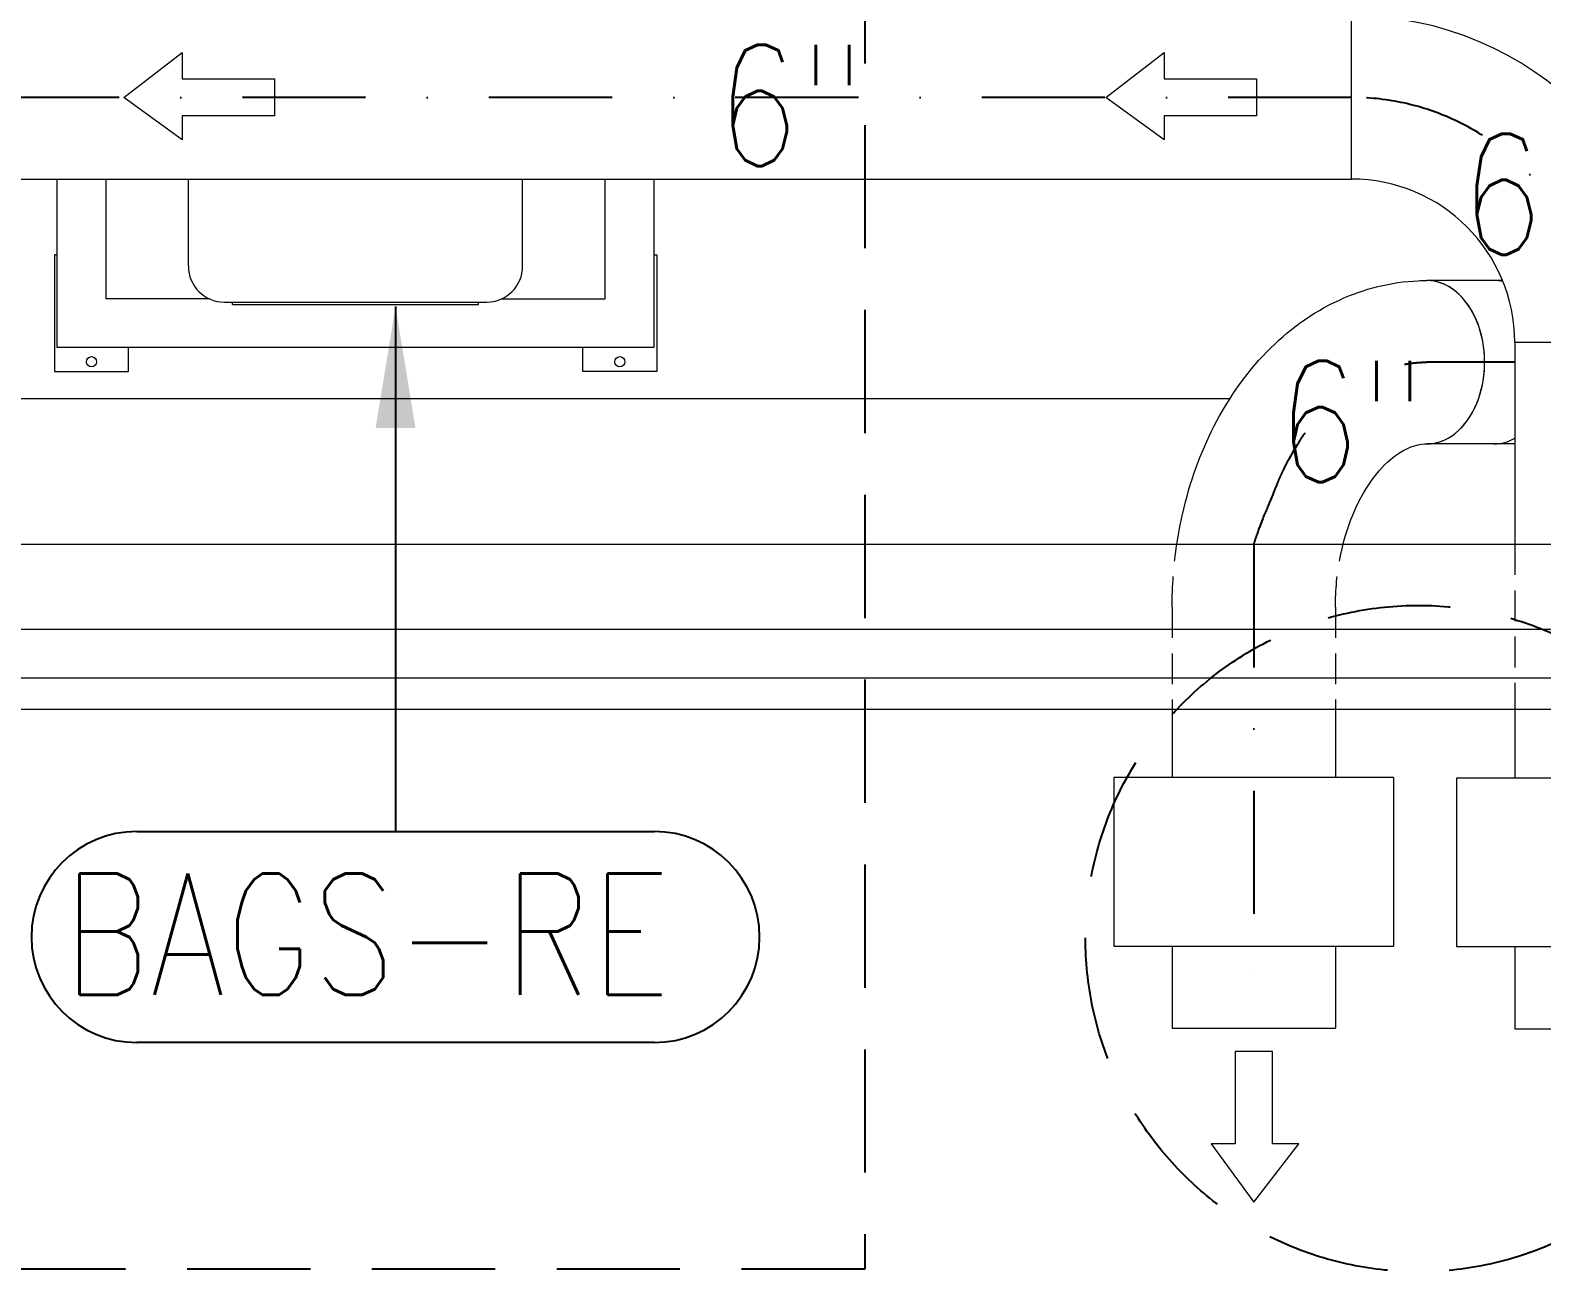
# Model space of a CAD drawing. Header units: millimetres. Extents: x -312439 to 477422, y -331570 to 212570.
# Drawn here: x 348934 to 350492, y 197625 to 198904 of the extents above; entities that cross this region are included whole.
import ezdxf

# ---------------------------------------------------------------- set-up
doc = ezdxf.new("R2010")
doc.units = ezdxf.units.MM
doc.linetypes.add('DASHDOT', pattern=[25.4, 12.7, -6.35, 0, -6.35])
doc.linetypes.add('HIDDEN', pattern=[9.525, 6.35, -3.175])
doc.layers.add('ARCONDTEXTO', color=4, linetype='Continuous')
doc.layers.add('TEXTO FORMATO', color=4, linetype='Continuous')
doc.styles.add('ROMAND', font='ROMAND.SHX')
doc.styles.add('ROMANS', font='romans.shx', dxfattribs={"height": 187.5})
doc.dimstyles.new('1-50 (MILIMETRO)', dxfattribs={"dimscale": 0, "dimtxt": 125, "dimasz": 125, "dimexe": 100, "dimexo": 100, "dimgap": 50, "dimtad": 0, "dimdec": 0, "dimzin": 0, "dimdsep": 46, "dimtxsty": 'ROMAND', "dimcen": -390, "dimclrd": 1, "dimclre": 1, "dimclrt": 3, "dimadec": 0, "dimazin": 0, "dimtfac": 1, "dimtdec": 0, "dimtix": 1, "dimtmove": 2, "dimatfit": 2, "dimfxl": 1, "dimtvp": 1, "dimtolj": 1, "dimtzin": 0, "dimarcsym": 0})

msp = doc.modelspace()

# ---------------------------------------------------------------- linework, layer by layer
at = {"color": 5, "linetype": 'Continuous', "lineweight": 0}
for p, q in [((350296.062, 198750.689, 0), (350296.062, 198918.989, 0)), ((347312.72, 198750.689, 0), (350296.062, 198750.689, 0)), ((350451.854, 198646.058, 0), (350373.886, 198646.058, 0)), ((350632.662, 198582.389, 0), (350464.362, 198582.389, 0)), ((350464.362, 198582.389, 0), (350464.362, 198374.437, 0)), ((350464.362, 198477.758, 0), (350373.886, 198477.758, 0)), ((350111.227, 198204.987, 0), (350111.227, 198133.915, 0)), ((350279.527, 198204.987, 0), (350279.527, 198133.915, 0)), ((350464.362, 198204.437, 0), (350464.362, 198133.365, 0)), ((350339.527, 198133.915, 0), (350051.227, 198133.915, 0)), ((350051.227, 198133.915, 0), (350051.227, 197960.174, 0)), ((350339.527, 198133.915, 0), (350339.527, 197960.174, 0)), ((350692.662, 198133.365, 0), (350404.362, 198133.365, 0)), ((350404.362, 198133.365, 0), (350404.362, 197959.624, 0)), ((350051.227, 197960.174, 0), (350339.527, 197960.174, 0)), ((350111.227, 197960.174, 0), (350111.227, 197875.581, 0)), ((350279.527, 197960.174, 0), (350279.527, 197875.581, 0)), ((350404.362, 197959.624, 0), (350692.662, 197959.624, 0)), ((350464.362, 197959.624, 0), (350464.362, 197875.031, 0)), ((350111.227, 197875.581, 0), (350279.527, 197875.581, 0)), ((350464.362, 197875.031, 0), (350632.662, 197875.031, 0))]:
    msp.add_line(p, q, dxfattribs=at)
at = {"color": 1, "linetype": 'Continuous', "lineweight": 0}
for p, q in [((349030.504, 198834.839, 0), (349090.582, 198881.139, 0)), ((349090.582, 198881.139, 0), (349090.582, 198854.016, 0)), ((350042.803, 198834.839, 0), (350102.881, 198881.139, 0)), ((350102.881, 198881.139, 0), (350102.881, 198854.016, 0)), ((349090.582, 198854.016, 0), (349185.902, 198854.016, 0)), ((349185.902, 198854.016, 0), (349185.902, 198815.662, 0)), ((350102.881, 198854.016, 0), (350198.201, 198854.016, 0)), ((350198.201, 198854.016, 0), (350198.201, 198815.662, 0)), ((349090.582, 198790.985, 0), (349030.504, 198834.839, 0)), ((350102.881, 198790.985, 0), (350042.803, 198834.839, 0)), ((349185.902, 198815.662, 0), (349090.582, 198815.662, 0)), ((349090.582, 198815.662, 0), (349090.582, 198790.985, 0)), ((350198.201, 198815.662, 0), (350102.881, 198815.662, 0)), ((350102.881, 198815.662, 0), (350102.881, 198790.985, 0)), ((341758.512, 198524.437, 0), (350170.796, 198524.437, 0)), ((341758.512, 198374.437, 0), (352398.512, 198374.437, 0)), ((352568.512, 198286.445, 0), (341758.512, 198286.445, 0)), ((352568.512, 198236.445, 0), (341758.512, 198236.445, 0)), ((341588.512, 198204.437, 0), (353216.986, 198204.437, 0))]:
    msp.add_line(p, q, dxfattribs=at)
at = {"color": 6, "linetype": 'DASHDOT', "ltscale": 10}
for p, q in [((350296.062, 198834.839, 0), (346620.257, 198834.839, 0)), ((350464.362, 198561.908, 0), (350373.886, 198561.908, 0)), ((350195.377, 198374.437, 0), (350195.377, 197875.581, 0))]:
    msp.add_line(p, q, dxfattribs=at)
at = {"color": 7, "linetype": 'Continuous', "lineweight": 0}
for p, q in [((348961.807, 198577.135, 0), (348961.807, 198750.689, 0)), ((349011.807, 198750.689, 0), (349011.807, 198627.135, 0)), ((349526.807, 198627.135, 0), (349526.807, 198750.689, 0)), ((349576.807, 198750.689, 0), (349576.807, 198577.135, 0)), ((348959.148, 198672.409, 0), (348959.148, 198552.409, 0)), ((348961.807, 198672.409, 0), (348959.148, 198672.409, 0)), ((349576.807, 198672.409, 0), (349579.807, 198672.409, 0)), ((349579.807, 198672.409, 0), (349579.807, 198552.409, 0)), ((349118.845, 198627.135, 0), (349011.807, 198627.135, 0)), ((349419.768, 198627.135, 0), (349526.807, 198627.135, 0)), ((349576.807, 198577.135, 0), (348961.807, 198577.135, 0)), ((349035.148, 198552.409, 0), (349035.148, 198577.135, 0)), ((349503.807, 198552.409, 0), (349503.807, 198577.135, 0)), ((348959.148, 198552.409, 0), (349035.148, 198552.409, 0)), ((349579.807, 198552.409, 0), (349503.807, 198552.409, 0))]:
    msp.add_line(p, q, dxfattribs=at)
at = {"color": 3, "linetype": 'Continuous', "lineweight": 0}
for p, q in [((349097.011, 198660.899, 0), (349097.011, 198750.689, 0)), ((349441.602, 198660.899, 0), (349441.602, 198750.689, 0)), ((349134.034, 198623.876, 0), (349404.58, 198623.876, 0)), ((349142.352, 198621.408, 0), (349142.352, 198623.876, 0)), ((349396.261, 198621.408, 0), (349396.261, 198623.876, 0)), ((349142.352, 198621.408, 0), (349396.261, 198621.408, 0))]:
    msp.add_line(p, q, dxfattribs=at)
at = {"color": 1, "linetype": 'HIDDEN', "lineweight": 0, "ltscale": 5}
for p, q in [((350464.362, 198374.437, 0), (350464.362, 198204.437, 0)), ((350111.227, 198309.458, 0), (350111.227, 198204.987, 0)), ((350279.527, 198309.458, 0), (350279.527, 198204.987, 0))]:
    msp.add_line(p, q, dxfattribs=at)
at = {"color": 4, "linetype": 'Continuous', "lineweight": 0}
for p, q in [((350176.2, 197851.714, 0), (350176.2, 197756.394, 0)), ((350214.554, 197851.714, 0), (350176.2, 197851.714, 0)), ((350214.554, 197756.394, 0), (350214.554, 197851.714, 0)), ((350151.523, 197756.394, 0), (350195.377, 197696.316, 0)), ((350176.2, 197756.394, 0), (350151.523, 197756.394, 0)), ((350195.377, 197696.316, 0), (350241.677, 197756.394, 0)), ((350241.677, 197756.394, 0), (350214.554, 197756.394, 0))]:
    msp.add_line(p, q, dxfattribs=at)
at = {"color": 2, "linetype": 'HIDDEN', "ltscale": 20, "elevation": 0}
msp.add_lwpolyline([(347034.273, 200711.306), (349794.275, 200711.306), (349794.275, 197627.387), (347034.273, 197627.387)], close=True, dxfattribs=at)
at = {"color": 1, "elevation": 0}
for points in [[(349043.906, 198078.27), (349577.259, 198078.27)], [(349577.259, 197860.864), (349043.906, 197860.864)]]:
    msp.add_lwpolyline(points, dxfattribs=at)
at = {"color": 7, "linetype": 'Continuous', "lineweight": 0}
for centre in [(348997.148, 198562.409, 0), (349541.807, 198562.409, 0)]:
    msp.add_circle(centre, 5.25, dxfattribs=at)
at = {"color": 1, "linetype": 'HIDDEN', "ltscale": 20}
msp.add_circle((350365.299, 197967.951, 0), 343.354, dxfattribs=at)
at = {"color": 5, "linetype": 'Continuous', "lineweight": 0}
for radius in [336.6, 168.3]:
    msp.add_arc((350296.062, 198582.389, 0), radius, 0, 90, dxfattribs=at)
at = {"color": 6, "linetype": 'DASHDOT', "ltscale": 10}
msp.add_arc((350296.062, 198582.389, 0), 252.45, 0, 90, dxfattribs=at)
at = {"color": 3, "linetype": 'Continuous', "lineweight": 0}
for centre, start, end in [((349134.034, 198660.899, 0), 180, 270), ((349404.58, 198660.899, 0), 270, 0)]:
    msp.add_arc(centre, 37.023, start, end, dxfattribs=at)
at = {"color": 1}
for centre, start, end in [((349043.906, 197969.567, 0), 90, 270), ((349577.259, 197969.567, 0), 270, 90)]:
    msp.add_arc(centre, 108.703, start, end, dxfattribs=at)
at = {"color": 5, "linetype": 'Continuous', "lineweight": 0}
for centre, major_axis, start_param, end_param in [((350373.886, 198561.908, 0), (0, -84.15), 0, 3.14159265), ((350373.886, 198561.908, 0), (0, 84.15), 3.14159265, 6.28318531), ((350442.814, 198561.908, 0), (0, 84.15), 6.12326998, 6.28318531), ((350442.814, 198561.908, 0), (0, 84.15), 3.14159265, 3.51215407)]:
    msp.add_ellipse(centre, major_axis=major_axis, ratio=0.70710678, start_param=start_param, end_param=end_param, dxfattribs=at)
for points, knots in [([(350116.06, 198374.437, 0), (350117.672, 198385.161, 0), (350119.686, 198395.8, 0), (350129.342, 198437.832, 0), (350140.189, 198468.21, 0), (350169.049, 198524.385, 0), (350187.074, 198550.209, 0), (350230.24, 198594.562, 0), (350255.473, 198613.097, 0), (350309.007, 198637.696, 0), (350336.784, 198644.667, 0), (350367.909, 198645.994, 0), (350370.897, 198646.058, 0), (350373.886, 198646.058, 0)], [4.92177886, 4.92177886, 4.92177886, 4.92177886, 5.02654825, 5.02654825, 5.34070751, 5.34070751, 5.65486678, 5.65486678, 5.96902604, 5.96902604, 6.25304926, 6.25304926, 6.28318531, 6.28318531, 6.28318531, 6.28318531]), ([(350287.537, 198374.437, 0), (350290.557, 198386.255, 0), (350294.372, 198397.428, 0), (350304.698, 198421.351, 0), (350311.691, 198433.305, 0), (350326.438, 198452.835, 0), (350334.168, 198460.338, 0), (350349.536, 198471.637, 0), (350356.921, 198474.874, 0), (350367.08, 198477.361, 0), (350370.486, 198477.758, 0), (350373.886, 198477.758, 0)], [5.05924168, 5.05924168, 5.05924168, 5.05924168, 5.26041738, 5.26041738, 5.53058201, 5.53058201, 5.80375777, 5.80375777, 6.11178175, 6.11178175, 6.28318531, 6.28318531, 6.28318531, 6.28318531])]:
    msp.add_open_spline(points, degree=3, knots=knots, dxfattribs=at)
at = {"color": 6, "linetype": 'DASHDOT', "ltscale": 10}
msp.add_open_spline([(350195.377, 198374.437, 0), (350205.739, 198404.889, 0), (350210.59, 198413.694, 0), (350215.982, 198427.28, 0), (350217.463, 198431.17, 0), (350219.628, 198436.512, 0), (350220.248, 198438.007, 0), (350221.74, 198441.518, 0), (350222.624, 198443.534, 0), (350224.427, 198447.516, 0), (350225.347, 198449.486, 0), (350228.162, 198455.333, 0), (350230.111, 198459.147, 0), (350235.629, 198469.34, 0), (350239.338, 198475.551, 0), (350245.098, 198484.304, 0), (350246.98, 198487.037, 0), (350250.278, 198491.612, 0), (350251.672, 198493.485, 0), (350254.492, 198497.149, 0), (350255.92, 198498.945, 0), (350260.256, 198504.226, 0), (350263.216, 198507.603, 0), (350270.452, 198515.335, 0), (350274.789, 198519.559, 0), (350280.819, 198524.893, 0), (350282.389, 198526.236, 0), (350285.637, 198528.915, 0), (350287.316, 198530.25, 0), (350289.707, 198532.078, 0), (350290.399, 198532.599, 0), (350291.761, 198533.608, 0), (350292.407, 198534.078, 0), (350293.715, 198535.018, 0), (350294.371, 198535.482, 0), (350296.348, 198536.86, 0), (350297.677, 198537.757, 0), (350301.695, 198540.385, 0), (350304.415, 198542.05, 0), (350311.89, 198546.313, 0), (350316.72, 198548.732, 0), (350326.513, 198552.97, 0), (350331.477, 198554.788, 0), (350339.053, 198557.084, 0), (350341.672, 198557.791, 0), (350346.862, 198559.026, 0), (350349.509, 198559.573, 0), (350355.887, 198560.68, 0), (350359.646, 198561.162, 0), (350366.929, 198561.768, 0), (350370.454, 198561.908, 0), (350373.886, 198561.908, 0)], degree=3, knots=[5.05924168, 5.05924168, 5.05924168, 5.05924168, 5.18042322, 5.18042322, 5.23295805, 5.23295805, 5.25352863, 5.25352863, 5.28152523, 5.28152523, 5.30952184, 5.30952184, 5.36551505, 5.36551505, 5.46250403, 5.46250403, 5.50779698, 5.50779698, 5.53980443, 5.53980443, 5.57181188, 5.57181188, 5.63582677, 5.63582677, 5.72479904, 5.72479904, 5.75566682, 5.75566682, 5.7879018, 5.7879018, 5.80095505, 5.80095505, 5.81343007, 5.81343007, 5.82590508, 5.82590508, 5.8508551, 5.8508551, 5.90075515, 5.90075515, 5.98612415, 5.98612415, 6.07149316, 6.07149316, 6.1165892, 6.1165892, 6.16168525, 6.16168525, 6.22403486, 6.22403486, 6.28318531, 6.28318531, 6.28318531, 6.28318531], dxfattribs=at)
at = {"color": 1, "linetype": 'HIDDEN', "lineweight": 0, "ltscale": 5}
msp.add_open_spline([(350111.227, 198309.458, 0), (350111.227, 198331.231, 0), (350112.84, 198353.004, 0), (350116.06, 198374.437, 0)], degree=3, dxfattribs=at)
msp.add_open_spline([(350279.527, 198309.458, 0), (350279.527, 198327.132, 0), (350281.27, 198344.803, 0), (350285.474, 198365.891, 0), (350286.455, 198370.205, 0), (350287.537, 198374.437, 0)], degree=3, knots=[4.71238898, 4.71238898, 4.71238898, 4.71238898, 4.987196909, 4.987196909, 5.059241681, 5.059241681, 5.059241681, 5.059241681], dxfattribs=at)

# ---------------------------------------------------------------- texts
at = {"layer": 'ARCONDTEXTO', "linetype": 'Continuous', "lineweight": -3, "style": 'ROMANS', "width": 0.8}
for p in [(349641.044, 198764.031, 0), (350408.35, 198672.393, 0), (350219.159, 198438.265, 0)]:
    msp.add_text('6"', height=125, dxfattribs=at).set_placement(p)
at = {"layer": 'ARCONDTEXTO', "color": 3, "linetype": 'Continuous', "lineweight": -3, "style": 'ROMANS', "width": 0.8}
msp.add_text('BAGS-RE', height=125, dxfattribs=at).set_placement((348967.736, 197909.844, 0))

# ---------------------------------------------------------------- leaders
at = {"layer": 'TEXTO FORMATO'}
msp.add_leader([(349310.582, 198619.214, 0), (349310.582, 198311.627, 0), (349310.582, 198078.27, 0)], dimstyle='1-50 (MILIMETRO)', override={"dimscale": 1}, dxfattribs=at)

doc.saveas('drawing.dxf')
